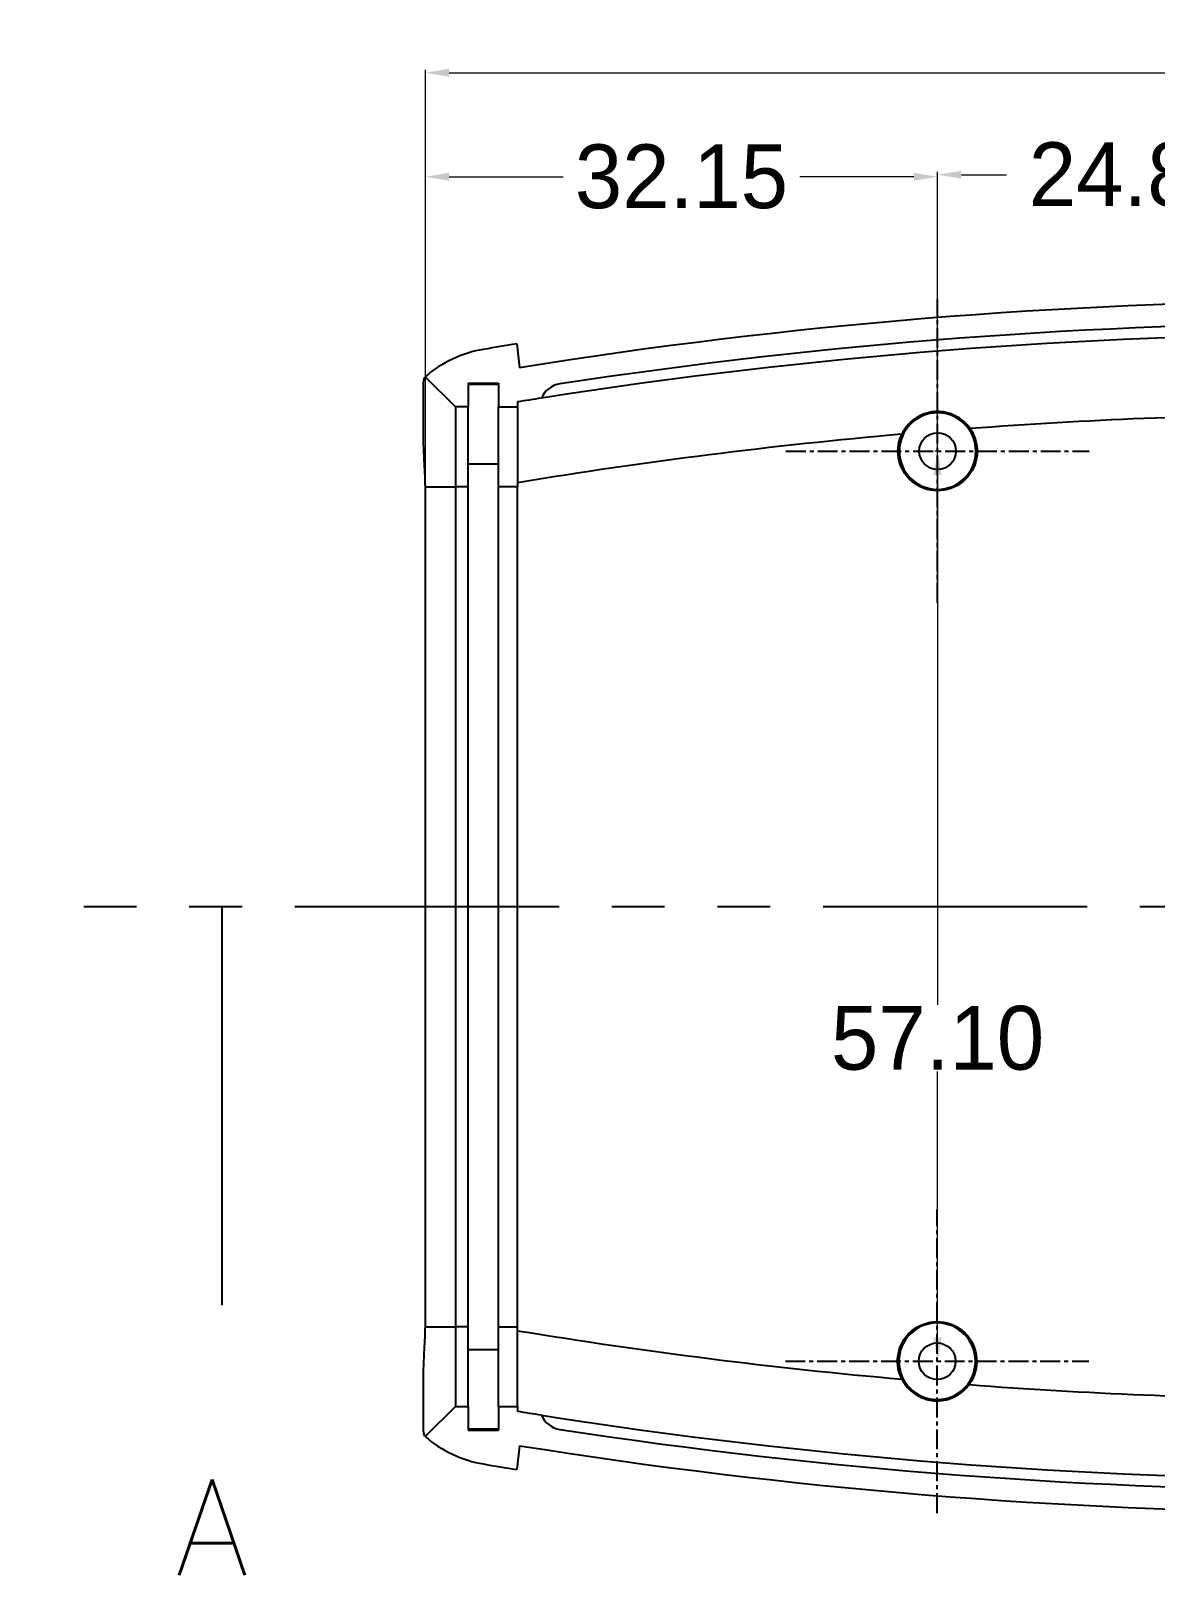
# Model space of a CAD drawing. Extents: x 129 to 859, y 362 to 693.
# Drawn here: x 157.8 to 228.4, y 445.7 to 542.6 of the extents above; entities that cross this region are included whole.
import ezdxf

# ---------------------------------------------------------------- set-up
doc = ezdxf.new("R2010")
doc.units = 0
doc.header["$MEASUREMENT"] = 0
doc.linetypes.add('CENTER', pattern=[2, 1.25, -0.25, 0.25, -0.25])
doc.linetypes.add('PHANTOM', pattern=[2.5, 1.25, -0.25, 0.25, -0.25, 0.25, -0.25])
for name, color, linetype in [('1', 7, 'Continuous'), ('12', 7, 'Continuous'), ('TOP', 7, 'Continuous')]:
    doc.layers.add(name, color=color, linetype=linetype)
doc.styles.add('blockfont', font='simplex.shx', dxfattribs={"bigfont": 'bigfont'})
doc.dimstyles.get("Standard").update_dxf_attribs({"dimtxt": 0.18, "dimasz": 0.18, "dimexe": 0.18, "dimexo": 0.0625, "dimgap": 0.09, "dimtad": 0, "dimtih": 1, "dimtoh": 1, "dimdec": 4, "dimzin": 0, "dimdsep": 46, "dimtxsty": 'Standard', "dimcen": 0.09, "dimadec": 0, "dimazin": 0, "dimtfac": 1, "dimtdec": 4, "dimtofl": 0, "dimtmove": 0, "dimatfit": 3, "dimfxl": 0, "dimtolj": 1, "dimtzin": 0, "dimarcsym": 0})

# ---------------------------------------------------------------- blocks, each defined once
blk = doc.blocks.new('ASSORTED_DRAFT1')
at = {"color": 43}
blk.add_solid([(169.788877, 487.616258), (171.396572, 481.616264), (168.181182, 481.616252), (169.788877, 487.616258)], dxfattribs=at)
blk = doc.blocks.new('*D6')
at = {"color": 0, "linetype": 'Continuous', "lineweight": 0}
for p, q in [((182.548, 487.679), (182.548, 540.118)), ((184.048, 539.938), (232.285, 539.938)), ((298.036, 539.938), (249.799, 539.938)), ((299.536, 487.679), (299.536, 540.118))]:
    blk.add_line(p, q, dxfattribs=at)
for points in [[(184.048, 540.188), (184.048, 539.688), (182.548, 539.938)], [(298.036, 540.188), (298.036, 539.688), (299.536, 539.938)]]:
    blk.add_solid(points, dxfattribs=at)
at = {"layer": 'Defpoints', "color": 0, "linetype": 'Continuous', "lineweight": 0}
for p in [(299.536, 539.938), (182.548, 487.616), (299.536, 487.616)]:
    blk.add_point(p, dxfattribs=at)
at = {"color": 0, "linetype": 'Continuous', "lineweight": 0, "insert": (241.042, 539.938), "char_height": 4, "attachment_point": 5}
blk.add_mtext('\\A1;116.99', dxfattribs=at)
blk = doc.blocks.new('*D13')
at = {"color": 0, "linetype": 'Continuous', "lineweight": 0}
for p, q in [((214.636, 516.197), (214.518, 516.197)), ((214.698, 514.697), (214.698, 481.452)), ((214.698, 460.597), (214.698, 477.272)), ((214.736, 459.097), (214.878, 459.097))]:
    blk.add_line(p, q, dxfattribs=at)
for points in [[(214.448, 514.697), (214.948, 514.697), (214.698, 516.197)], [(214.448, 460.597), (214.948, 460.597), (214.698, 459.097)]]:
    blk.add_solid(points, dxfattribs=at)
at = {"layer": 'Defpoints', "color": 0, "linetype": 'Continuous', "lineweight": 0}
for p in [(214.699, 516.197), (214.673, 459.097), (214.698, 459.097)]:
    blk.add_point(p, dxfattribs=at)
at = {"color": 0, "linetype": 'Continuous', "lineweight": 0, "insert": (214.698, 479.362), "char_height": 4, "attachment_point": 5}
blk.add_mtext('\\A1;57.10', dxfattribs=at)
blk = doc.blocks.new('*D16')
at = {"color": 0, "linetype": 'Continuous', "lineweight": 0}
for p, q in [((182.548, 513.961), (182.548, 533.592)), ((184.048, 533.412), (191.2, 533.412)), ((213.199, 533.412), (206.047, 533.412)), ((214.699, 506.734), (214.699, 533.592))]:
    blk.add_line(p, q, dxfattribs=at)
for points in [[(184.048, 533.662), (184.048, 533.162), (182.548, 533.412)], [(213.199, 533.662), (213.199, 533.162), (214.699, 533.412)]]:
    blk.add_solid(points, dxfattribs=at)
at = {"layer": 'Defpoints', "color": 0, "linetype": 'Continuous', "lineweight": 0}
for p in [(214.699, 533.412), (182.548, 513.898), (214.699, 506.672)]:
    blk.add_point(p, dxfattribs=at)
at = {"color": 0, "linetype": 'Continuous', "lineweight": 0, "insert": (198.623, 533.412), "char_height": 4, "attachment_point": 5}
blk.add_mtext('\\A1;32.15', dxfattribs=at)
blk = doc.blocks.new('*D17')
at = {"color": 0, "linetype": 'Continuous', "lineweight": 0}
for p, q in [((214.698, 514.759), (214.698, 533.721)), ((216.198, 533.541), (219.027, 533.541)), ((238.036, 533.541), (235.207, 533.541)), ((239.536, 516.029), (239.536, 533.721))]:
    blk.add_line(p, q, dxfattribs=at)
for points in [[(216.198, 533.791), (216.198, 533.291), (214.698, 533.541)], [(238.036, 533.791), (238.036, 533.291), (239.536, 533.541)]]:
    blk.add_solid(points, dxfattribs=at)
at = {"layer": 'Defpoints', "color": 0, "linetype": 'Continuous', "lineweight": 0}
for p in [(239.536, 533.541), (239.536, 515.966), (214.698, 514.697)]:
    blk.add_point(p, dxfattribs=at)
at = {"color": 0, "linetype": 'Continuous', "lineweight": 0, "insert": (227.117, 533.541), "char_height": 4, "attachment_point": 5}
blk.add_mtext('\\A1;24.84', dxfattribs=at)

msp = doc.modelspace()

# ---------------------------------------------------------------- linework, layer by layer
at = {"layer": '1', "color": 43, "linetype": 'PHANTOM', "ltscale": 13.259788}
msp.add_line((323.536, 487.616), (157.789, 487.616), dxfattribs=at)
at = {"layer": '1', "color": 43, "linetype": 'Continuous'}
msp.add_line((169.789, 462.616), (169.789, 487.616), dxfattribs=at)
at = {"layer": '12', "color": 252, "linetype": 'Continuous'}
for p, q in [((188.285, 522.922), (188.468, 521.432)), ((182.436, 516.687), (182.436, 520.488)), ((182.539, 520.864), (184.436, 518.966)), ((185.236, 520.466), (187.136, 520.466)), ((185.236, 520.466), (185.236, 518.966)), ((185.236, 520.388), (187.136, 520.388)), ((187.136, 520.466), (187.136, 518.966)), ((185.236, 518.966), (184.436, 518.966)), ((184.436, 518.966), (184.436, 513.966)), ((185.236, 513.966), (185.236, 518.966)), ((187.136, 518.966), (188.336, 518.966)), ((187.136, 513.966), (187.136, 518.966)), ((188.336, 519.284), (188.336, 518.966)), ((188.336, 518.966), (188.336, 513.966)), ((187.136, 515.388), (185.236, 515.388)), ((185.236, 513.966), (184.436, 513.966)), ((185.236, 461.266), (185.236, 513.966)), ((188.336, 513.966), (187.136, 513.966)), ((187.136, 461.266), (187.136, 513.966)), ((188.336, 461.266), (188.336, 513.966)), ((184.436, 461.266), (184.436, 456.266)), ((185.236, 461.266), (184.436, 461.266)), ((185.236, 456.266), (185.236, 461.266)), ((187.136, 461.266), (188.336, 461.266)), ((187.136, 456.266), (187.136, 461.266)), ((188.336, 456.266), (188.336, 461.266)), ((185.236, 459.844), (187.136, 459.844)), ((182.436, 454.744), (182.436, 458.546)), ((184.436, 456.266), (182.539, 454.369)), ((184.436, 456.266), (185.236, 456.266)), ((185.236, 456.266), (185.236, 454.766)), ((187.136, 456.266), (187.136, 454.766)), ((187.136, 456.266), (188.336, 456.266)), ((188.336, 456.266), (188.336, 455.949)), ((187.136, 454.845), (185.236, 454.845)), ((185.236, 454.766), (187.136, 454.766)), ((188.468, 453.8), (188.285, 452.311))]:
    msp.add_line(p, q, dxfattribs=at)
at = {"layer": '12', "color": 252, "linetype": 'Continuous', "extrusion": (1e-16, 0, -1)}
for centre in [(-214.699, 516.197), (-214.673, 459.097)]:
    msp.add_circle(centre, 2.4, dxfattribs=at)
at = {"layer": '12', "color": 252, "linetype": 'Continuous'}
for centre in [(214.699, 516.197), (214.673, 459.097)]:
    msp.add_circle(centre, 1.15, dxfattribs=at)
for centre, radius, start, end in [((240.986, 193.928), 331.688, 81.42141, 99.11038), ((240.986, 193.928), 330.288, 81.17809, 98.70719), ((240.986, 193.928), 329.588, 81.17809, 98.92803), ((187.436, 515.184), 7.5, 99.46361, 130.76896), ((240.986, 193.928), 333.188, 99.10085, 99.46361), ((191.213, 518.927), 1.5, 98.70719, 156.58672), ((240.986, 193.928), 329.588, 98.92803, 99.19209), ((240.986, 193.928), 324.588, 90.42064, 94.28325), ((240.986, 193.928), 324.588, 95.0433, 99.33494), ((240.986, 781.304), 324.588, 260.66506, 264.95742), ((240.986, 781.304), 324.588, 265.70515, 269.57936), ((191.213, 456.306), 1.5, 203.41328, 261.29281), ((240.986, 781.304), 329.588, 261.07197, 278.82191), ((240.986, 781.304), 330.288, 261.29281, 278.82191), ((187.436, 460.049), 7.5, 229.23104, 260.53639), ((240.986, 781.304), 331.688, 260.88962, 278.57859), ((240.986, 781.304), 333.188, 260.53639, 260.89915)]:
    msp.add_arc(centre, radius, start, end, dxfattribs=at)
at = {"layer": '12', "color": 252, "linetype": 'Continuous', "extrusion": (0, 0, -1)}
for centre, radius, start, end in [((-214.699, 516.197), 2.486, 145.35269, 385.32076), ((-214.673, 459.097), 2.486, -26.88819, 216.22563), ((-240.986, 781.304), 329.588, 278.92803, 279.19209)]:
    msp.add_arc(centre, radius, start, end, dxfattribs=at)
at = {"layer": '12', "color": 252, "linetype": 'Continuous'}
for points, degree in [([(182.436, 520.488), (182.458, 520.699), (182.485, 520.818), (182.52, 520.847)], 3), ([(182.548, 513.966), (182.548, 514.205), (182.541, 514.441), (182.528, 514.677)], 3), ([(182.548, 513.966), (183.177, 513.966), (183.807, 513.966), (184.436, 513.966)], 3), ([(182.548, 461.266), (182.548, 478.833), (182.548, 496.4), (182.548, 513.966)], 3), ([(184.436, 513.966), (184.436, 461.266)], 1), ([(182.528, 460.556), (182.542, 460.793), (182.548, 461.03), (182.548, 461.266)], 3), ([(182.548, 461.266), (184.436, 461.266)], 1), ([(182.52, 454.385), (182.485, 454.415), (182.458, 454.534), (182.436, 454.744)], 3)]:
    msp.add_open_spline(points, degree=degree, dxfattribs=at)
for points, knots in [([(216.744, 517.61), (216.619, 517.79), (216.473, 517.95), (216.226, 518.16), (216.137, 518.226), (215.955, 518.343), (215.861, 518.395), (215.666, 518.487), (215.565, 518.527), (215.357, 518.594), (215.252, 518.62), (215.039, 518.659), (214.932, 518.671), (214.715, 518.682), (214.605, 518.68), (214.28, 518.653), (214.068, 518.608), (213.76, 518.498), (213.66, 518.455), (213.467, 518.356), (213.375, 518.301), (213.197, 518.178), (213.111, 518.111), (212.95, 517.965), (212.875, 517.887), (212.735, 517.723), (212.67, 517.637), (212.552, 517.454), (212.498, 517.358), (212.452, 517.26)], [0, 0, 0, 0, 0.125, 0.125, 0.1875, 0.1875, 0.25, 0.25, 0.3125, 0.3125, 0.375, 0.375, 0.4375, 0.4375, 0.5, 0.5, 0.625, 0.625, 0.6875, 0.6875, 0.75, 0.75, 0.8125, 0.8125, 0.875, 0.875, 0.9375, 0.9375, 1, 1, 1, 1]), ([(182.528, 514.677), (182.509, 515.023), (182.492, 515.363), (182.461, 516.033), (182.448, 516.363), (182.436, 516.687)], [0, 0, 0, 0, 0.5, 0.5, 1, 1, 1, 1]), ([(182.436, 458.546), (182.448, 458.87), (182.461, 459.2), (182.492, 459.869), (182.509, 460.21), (182.528, 460.556)], [0, 0, 0, 0, 0.5, 0.5, 1, 1, 1, 1]), ([(212.456, 457.973), (212.553, 457.782), (212.672, 457.608), (212.881, 457.371), (212.957, 457.296), (213.117, 457.157), (213.2, 457.093), (213.374, 456.976), (213.465, 456.924), (213.655, 456.829), (213.753, 456.787), (213.952, 456.718), (214.053, 456.69), (214.259, 456.646), (214.365, 456.63), (214.683, 456.604), (214.893, 456.614), (215.206, 456.669), (215.31, 456.694), (215.512, 456.756), (215.61, 456.794), (215.801, 456.881), (215.894, 456.93), (216.075, 457.042), (216.161, 457.103), (216.324, 457.236), (216.401, 457.307), (216.547, 457.46), (216.615, 457.542), (216.678, 457.628)], [0, 0, 0, 0, 0.125, 0.125, 0.1875, 0.1875, 0.25, 0.25, 0.3125, 0.3125, 0.375, 0.375, 0.4375, 0.4375, 0.5, 0.5, 0.625, 0.625, 0.6875, 0.6875, 0.75, 0.75, 0.8125, 0.8125, 0.875, 0.875, 0.9375, 0.9375, 1, 1, 1, 1])]:
    msp.add_open_spline(points, degree=3, knots=knots, dxfattribs=at)
at = {"layer": 'TOP', "color": 43, "linetype": 'CENTER'}
for p, q in [((214.699, 506.672), (214.699, 525.722)), ((205.174, 516.197), (224.224, 516.197)), ((214.673, 449.572), (214.673, 468.622)), ((205.148, 459.097), (224.198, 459.097))]:
    msp.add_line(p, q, dxfattribs=at)

# ---------------------------------------------------------------- block references
at = {"layer": 'TOP', "color": 43, "linetype": 'Continuous'}
msp.add_blockref('ASSORTED_DRAFT1', (0, 0), dxfattribs=at)

# ---------------------------------------------------------------- texts
at = {"layer": 'TOP', "color": 95, "linetype": 'Continuous', "insert": (166.845, 445.679), "char_height": 6, "attachment_point": 7, "line_spacing_factor": 0.903614, "style": 'blockfont'}
msp.add_mtext('\\W01.000;A', dxfattribs=at)

# ---------------------------------------------------------------- dimensions: what is measured, and where the dimension line sits
at = {"linetype": 'Continuous', "lineweight": 0}
for base, p1, p2, picture, middle in [((299.536, 539.938), (182.548, 487.616), (299.536, 487.616), '*D6', (241.042, 539.938)), ((214.699, 533.412), (182.548, 513.898), (214.699, 506.672), '*D16', (198.623, 533.412)), ((239.536, 533.541), (214.698, 514.697), (239.536, 515.966), '*D17', (227.117, 533.541))]:
    dim = msp.add_linear_dim(base=base, p1=p1, p2=p2, dimstyle='Standard', override={"dimtxt": 4, "dimasz": 1.5, "dimdec": 2, "dimdsep": 0, "dimtdec": 2, "dimlwd": 0, "dimlwe": 0}, dxfattribs=at)
    dim.commit()
    dim.dimension.update_dxf_attribs({"geometry": picture, "text_midpoint": middle})
dim = msp.add_linear_dim(base=(214.698, 459.097), p1=(214.699, 516.197), p2=(214.673, 459.097), angle=90, dimstyle='Standard', override={"dimtxt": 4, "dimasz": 1.5, "dimdec": 2, "dimdsep": 0, "dimtdec": 2, "dimlwd": 0, "dimlwe": 0}, dxfattribs=at)
dim.commit()
dim.dimension.update_dxf_attribs({"geometry": '*D13', "text_midpoint": (214.698, 479.362), "dimtype": 160})

doc.saveas('drawing.dxf')
